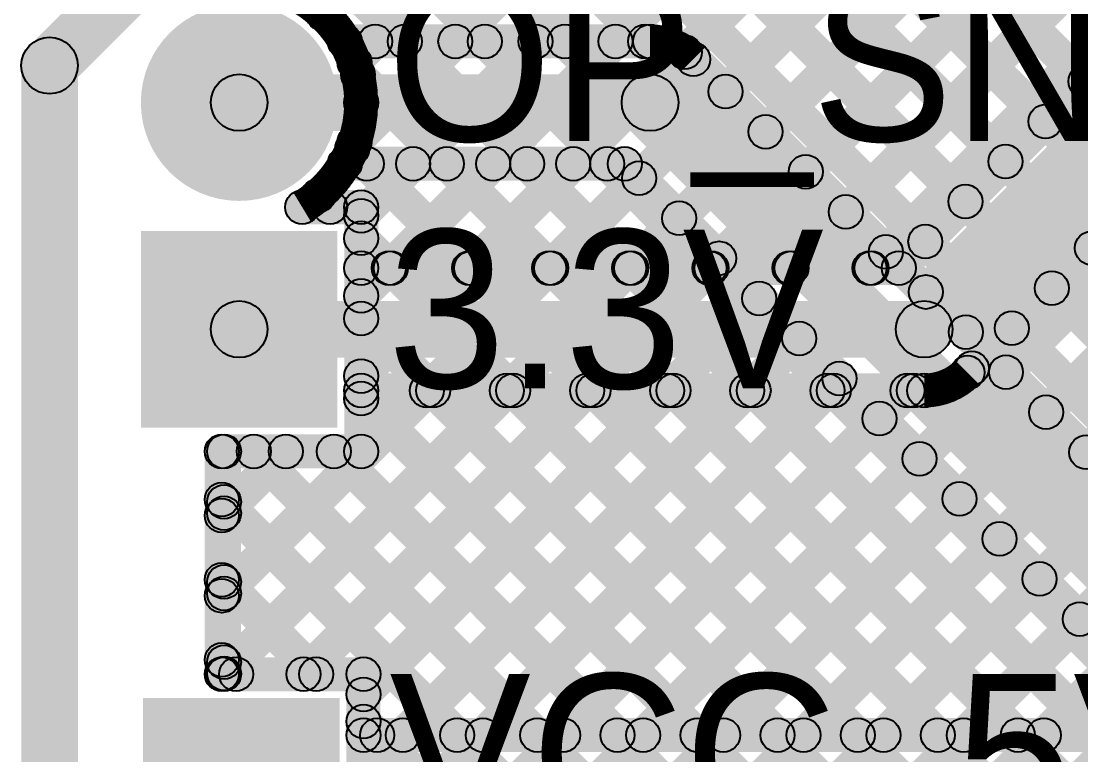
# Model space of a CAD drawing. Header units: millimetres. Extents: x 0 to 212, y 0 to 213.
# Drawn here: x -0.1025 to 0.3651, y 2.2953 to 2.6189 of the extents above; entities that cross this region are included whole.
import ezdxf

# ---------------------------------------------------------------- set-up
doc = ezdxf.new("R2010")
doc.units = ezdxf.units.MM
doc.header["$MEASUREMENT"] = 0
for name, color, linetype in [('BottomLayer', 5, 'Continuous'), ('BottomSolder', 6, 'Continuous'), ('PadHoleLayer', 156, 'Continuous'), ('TopLayer', 1, 'Continuous'), ('TopOverlay', 2, 'Continuous'), ('TopSolder', 216, 'Continuous')]:
    doc.layers.add(name, color=color, linetype=linetype)

# ---------------------------------------------------------------- blocks, each defined once
blk = doc.blocks.new('HDR_M_1X3_B_6')
at = {"layer": 'BottomLayer'}
blk.add_hatch(color=5, dxfattribs=at).paths.add_polyline_path([(-0.13937, 0.03937), (-0.06063, 0.03937), (-0.06063, -0.03937), (-0.13937, -0.03937)])
h = blk.add_hatch(color=5, dxfattribs=at)
edge = h.paths.add_edge_path()
edge.add_arc((0, 0), 0.03937, 0, 360)
h = blk.add_hatch(color=5, dxfattribs=at)
edge = h.paths.add_edge_path()
edge.add_arc((0.1, 0), 0.03937, 0, 360)
at = {"layer": 'BottomSolder'}
blk.add_hatch(color=6, dxfattribs=at).paths.add_polyline_path([(-0.14337, 0.04337), (-0.05663, 0.04337), (-0.05663, -0.04337), (-0.14337, -0.04337)])
h = blk.add_hatch(color=6, dxfattribs=at)
edge = h.paths.add_edge_path()
edge.add_arc((0, 0), 0.04337, 0, 360)
h = blk.add_hatch(color=6, dxfattribs=at)
edge = h.paths.add_edge_path()
edge.add_arc((0.1, 0), 0.04337, 0, 360)
at = {"layer": 'PadHoleLayer'}
h = blk.add_hatch(color=156, dxfattribs=at)
edge = h.paths.add_edge_path()
edge.add_arc((-0.1, 0), 0.02008, 0, 360)
h = blk.add_hatch(color=156, dxfattribs=at)
edge = h.paths.add_edge_path()
edge.add_arc((0, 0), 0.02008, 0, 360)
h = blk.add_hatch(color=156, dxfattribs=at)
edge = h.paths.add_edge_path()
edge.add_arc((0.1, 0), 0.02008, 0, 360)
at = {"layer": 'TopLayer'}
blk.add_hatch(color=1, dxfattribs=at).paths.add_polyline_path([(-0.13937, 0.03937), (-0.06063, 0.03937), (-0.06063, -0.03937), (-0.13937, -0.03937)])
h = blk.add_hatch(color=1, dxfattribs=at)
edge = h.paths.add_edge_path()
edge.add_arc((0, 0), 0.03937, 0, 360)
h = blk.add_hatch(color=1, dxfattribs=at)
edge = h.paths.add_edge_path()
edge.add_arc((0.1, 0), 0.03937, 0, 360)
at = {"layer": 'TopSolder'}
blk.add_hatch(color=216, dxfattribs=at).paths.add_polyline_path([(-0.14337, 0.04337), (-0.05663, 0.04337), (-0.05663, -0.04337), (-0.14337, -0.04337)])
h = blk.add_hatch(color=216, dxfattribs=at)
edge = h.paths.add_edge_path()
edge.add_arc((0, 0), 0.04337, 0, 360)
h = blk.add_hatch(color=216, dxfattribs=at)
edge = h.paths.add_edge_path()
edge.add_arc((0.1, 0), 0.04337, 0, 360)
blk = doc.blocks.new('HDR_M_1X3_B_7')
at = {"layer": 'BottomLayer'}
blk.add_hatch(color=5, dxfattribs=at).paths.add_polyline_path([(-0.13937, 0.03937), (-0.06063, 0.03937), (-0.06063, -0.03937), (-0.13937, -0.03937)])
h = blk.add_hatch(color=5, dxfattribs=at)
edge = h.paths.add_edge_path()
edge.add_arc((0, 0), 0.03937, 0, 360)
h = blk.add_hatch(color=5, dxfattribs=at)
edge = h.paths.add_edge_path()
edge.add_arc((0.1, 0), 0.03937, 0, 360)
at = {"layer": 'BottomSolder'}
blk.add_hatch(color=6, dxfattribs=at).paths.add_polyline_path([(-0.14337, 0.04337), (-0.05663, 0.04337), (-0.05663, -0.04337), (-0.14337, -0.04337)])
h = blk.add_hatch(color=6, dxfattribs=at)
edge = h.paths.add_edge_path()
edge.add_arc((0, 0), 0.04337, 0, 360)
h = blk.add_hatch(color=6, dxfattribs=at)
edge = h.paths.add_edge_path()
edge.add_arc((0.1, 0), 0.04337, 0, 360)
at = {"layer": 'PadHoleLayer'}
h = blk.add_hatch(color=156, dxfattribs=at)
edge = h.paths.add_edge_path()
edge.add_arc((-0.1, 0), 0.02008, 0, 360)
h = blk.add_hatch(color=156, dxfattribs=at)
edge = h.paths.add_edge_path()
edge.add_arc((0, 0), 0.02008, 0, 360)
h = blk.add_hatch(color=156, dxfattribs=at)
edge = h.paths.add_edge_path()
edge.add_arc((0.1, 0), 0.02008, 0, 360)
at = {"layer": 'TopLayer'}
blk.add_hatch(color=1, dxfattribs=at).paths.add_polyline_path([(-0.13937, 0.03937), (-0.06063, 0.03937), (-0.06063, -0.03937), (-0.13937, -0.03937)])
h = blk.add_hatch(color=1, dxfattribs=at)
edge = h.paths.add_edge_path()
edge.add_arc((0, 0), 0.03937, 0, 360)
h = blk.add_hatch(color=1, dxfattribs=at)
edge = h.paths.add_edge_path()
edge.add_arc((0.1, 0), 0.03937, 0, 360)
at = {"layer": 'TopSolder'}
blk.add_hatch(color=216, dxfattribs=at).paths.add_polyline_path([(-0.14337, 0.04337), (-0.05663, 0.04337), (-0.05663, -0.04337), (-0.14337, -0.04337)])
h = blk.add_hatch(color=216, dxfattribs=at)
edge = h.paths.add_edge_path()
edge.add_arc((0, 0), 0.04337, 0, 360)
h = blk.add_hatch(color=216, dxfattribs=at)
edge = h.paths.add_edge_path()
edge.add_arc((0.1, 0), 0.04337, 0, 360)

msp = doc.modelspace()

# ---------------------------------------------------------------- hatches: boundary and pattern name
at = {"layer": 'BottomLayer'}
for points in [[(0.31871, 2.2987), (0.3081, 2.3093), (1.2051, 3.2063), (1.21571, 3.1957)], [(0.35407, 2.2987), (0.34346, 2.3093), (1.24046, 3.2063), (1.25107, 3.1957)], [(0.04982, 2.59549), (0.03921, 2.6061), (0.60899, 3.17588), (0.6196, 3.16527)], [(0.06509, 2.5047), (0.05449, 2.5153), (0.71387, 3.17469), (0.72447, 3.16408)], [(0.0359, 2.61692), (0.02529, 2.62753), (0.55438, 3.15661), (0.56498, 3.14601)], [(0.04994, 2.56025), (0.03933, 2.57086), (0.62829, 3.15982), (0.6389, 3.14921)], [(0.10045, 2.5047), (0.08984, 2.5153), (0.73475, 3.16022), (0.74536, 3.14961)], [(0.1358, 2.5047), (0.1252, 2.5153), (0.76845, 3.15855), (0.77905, 3.14795)], [(0.17116, 2.5047), (0.16055, 2.5153), (0.80186, 3.15661), (0.81247, 3.14601)], [(0.20651, 2.5047), (0.19591, 2.5153), (0.83722, 3.15661), (0.84782, 3.14601)], [(0.24187, 2.5047), (0.23126, 2.5153), (0.87257, 3.15661), (0.88318, 3.14601)], [(0.27722, 2.5047), (0.26662, 2.5153), (0.90793, 3.15661), (0.91853, 3.14601)], [(0.05284, 2.5278), (0.04223, 2.53841), (0.65754, 3.15372), (0.66815, 3.14311)], [(0.29012, 2.5047), (0.27951, 2.5153), (0.8316, 3.0674), (0.84221, 3.05679)], [(0.30484, 2.47416), (0.28716, 2.49184), (0.84716, 3.05184), (0.86484, 3.03416)], [(0.17729, 2.2987), (0.16668, 2.3093), (0.87868, 3.0213), (0.88929, 3.0107)], [(0.21265, 2.2987), (0.20204, 2.3093), (0.91404, 3.0213), (0.92465, 3.0107)], [(0.248, 2.2987), (0.23739, 2.3093), (0.94939, 3.0213), (0.96, 3.0107)], [(0.28336, 2.2987), (0.27275, 2.3093), (0.98475, 3.0213), (0.99536, 3.0107)], [(0.3204, 2.4586), (0.30979, 2.46921), (0.86188, 3.0213), (0.87249, 3.0107)], [(-0.0183, 2.96728), (-0.0077, 2.97788), (0.3725, 2.59769), (0.36189, 2.58708)], [(-0.0183, 2.93192), (-0.0077, 2.94253), (0.35482, 2.58001), (0.34422, 2.5694)], [(-0.0183, 2.89657), (-0.0077, 2.90717), (0.33715, 2.56233), (0.32654, 2.55172)], [(-0.0183, 2.86121), (-0.0077, 2.87182), (0.31947, 2.54465), (0.30886, 2.53405)], [(-0.0183, 2.82586), (-0.0077, 2.83646), (0.30179, 2.52697), (0.29118, 2.51637)], [(-0.0183, 2.7905), (-0.0077, 2.80111), (0.27811, 2.5153), (0.2675, 2.5047)], [(0.04285, 2.69399), (0.05346, 2.7046), (0.24275, 2.5153), (0.23214, 2.5047)], [(-0.08116, 2.59049), (-0.09884, 2.60817), (-0.01517, 2.69184), (0.00251, 2.67416)], [(0.04218, 2.65931), (0.05279, 2.66991), (0.2074, 2.5153), (0.19679, 2.5047)], [(0.02861, 2.63752), (0.03922, 2.64812), (0.17204, 2.5153), (0.16143, 2.5047)], [(0.04082, 2.58995), (0.05143, 2.60056), (0.13669, 2.5153), (0.12608, 2.5047)], [(-0.0775, 2.16167), (-0.1025, 2.16167), (-0.1025, 2.59933), (-0.0775, 2.59933)], [(0.03819, 2.55723), (0.0488, 2.56783), (0.10133, 2.5153), (0.09072, 2.5047)], [(0.02149, 2.52937), (0.02149, 2.54437), (0.04754, 2.54437), (0.04754, 2.52937)], [(0.02334, 2.53672), (0.03395, 2.54733), (0.03911, 2.54217), (0.0285, 2.53157)], [(0.05504, 2.51), (0.04004, 2.51), (0.04004, 2.53687), (0.05504, 2.53687)], [(0.04223, 2.51783), (0.05284, 2.52844), (0.06598, 2.5153), (0.05537, 2.5047)], [(0.36472, 2.51354), (0.37533, 2.52415), (0.57265, 2.32683), (0.56204, 2.31622)], [(0.04754, 2.5025), (0.04754, 2.5175), (0.28482, 2.5175), (0.28482, 2.5025)], [(0.34705, 2.49586), (0.35765, 2.50647), (0.55482, 2.3093), (0.54421, 2.2987)], [(-0.00633, 2.4705), (-0.00633, 2.4955), (0.296, 2.4955), (0.296, 2.4705)], [(0.32937, 2.47818), (0.33997, 2.48879), (0.51946, 2.3093), (0.50886, 2.2987)], [(0.31169, 2.46051), (0.3223, 2.47111), (0.48411, 2.3093), (0.4735, 2.2987)], [(-0.0077, 2.32584), (-0.0183, 2.33645), (0.10655, 2.4613), (0.11716, 2.4507)], [(-0.0077, 2.3612), (-0.0183, 2.3718), (0.0712, 2.4613), (0.0818, 2.4507)], [(0.02738, 2.32557), (0.01678, 2.33617), (0.14191, 2.4613), (0.15251, 2.4507)], [(0.05384, 2.31667), (0.04323, 2.32728), (0.17726, 2.4613), (0.18787, 2.4507)], [(0.04754, 2.4485), (0.04754, 2.4635), (0.296, 2.4635), (0.296, 2.4485)], [(0.07122, 2.2987), (0.06062, 2.3093), (0.21262, 2.4613), (0.22322, 2.4507)], [(0.07401, 2.4507), (0.08462, 2.4613), (0.23662, 2.3093), (0.22601, 2.2987)], [(0.07401, 2.4507), (0.08462, 2.4613), (0.23662, 2.3093), (0.22601, 2.2987)], [(0.10658, 2.2987), (0.09597, 2.3093), (0.24797, 2.4613), (0.25858, 2.4507)], [(0.10937, 2.4507), (0.11998, 2.4613), (0.27198, 2.3093), (0.26137, 2.2987)], [(0.14193, 2.2987), (0.13133, 2.3093), (0.28333, 2.4613), (0.29393, 2.4507)], [(0.14472, 2.4507), (0.15533, 2.4613), (0.30733, 2.3093), (0.29672, 2.2987)], [(0.18008, 2.4507), (0.19069, 2.4613), (0.34269, 2.3093), (0.33208, 2.2987)], [(0.21543, 2.4507), (0.22604, 2.4613), (0.37804, 2.3093), (0.36743, 2.2987)], [(0.25079, 2.4507), (0.2614, 2.4613), (0.4134, 2.3093), (0.40279, 2.2987)], [(0.28614, 2.4507), (0.29675, 2.4613), (0.44875, 2.3093), (0.43814, 2.2987)], [(0.05504, 2.42913), (0.04004, 2.42913), (0.04004, 2.456), (0.05504, 2.456)], [(0.04223, 2.44712), (0.05284, 2.45772), (0.20126, 2.3093), (0.19066, 2.2987)], [(-0.013, 2.42163), (-0.013, 2.43663), (0.04754, 2.43663), (0.04754, 2.42163)], [(-0.0077, 2.39655), (-0.0183, 2.40716), (0.00897, 2.43443), (0.01958, 2.42383)], [(-0.00519, 2.42383), (0.00542, 2.43443), (0.13055, 2.3093), (0.11994, 2.2987)], [(0.03017, 2.42383), (0.04078, 2.43443), (0.16591, 2.3093), (0.1553, 2.2987)], [(-0.0055, 2.33087), (-0.0205, 2.33087), (-0.0205, 2.42913), (-0.0055, 2.42913)], [(-0.0183, 2.40159), (-0.0077, 2.4122), (0.0952, 2.3093), (0.08459, 2.2987)], [(-0.0183, 2.36623), (-0.0077, 2.37684), (0.03297, 2.33617), (0.02236, 2.32557)], [(-0.0183, 2.33088), (-0.0077, 2.34149), (-0.00238, 2.33617), (-0.01299, 2.32557)], [(-0.013, 2.32337), (-0.013, 2.33837), (0.04854, 2.33837), (0.04854, 2.32337)], [(0.05604, 2.304), (0.04104, 2.304), (0.04104, 2.33087), (0.05604, 2.33087)], [(0.04323, 2.3047), (0.05384, 2.3153), (0.05984, 2.3093), (0.04923, 2.2987)], [(0.04854, 2.2965), (0.04854, 2.3115), (0.54982, 2.3115), (0.54982, 2.2965)]]:
    msp.add_hatch(color=5, dxfattribs=at).paths.add_polyline_path(points)
h = msp.add_hatch(color=5, dxfattribs=at)
edge = h.paths.add_edge_path()
edge.add_arc((0.03059, 2.62222), 0.0075, 0, 360)
h = msp.add_hatch(color=5, dxfattribs=at)
edge = h.paths.add_edge_path()
edge.add_arc((-0.09, 2.59933), 0.0125, 0, 360)
h = msp.add_hatch(color=5, dxfattribs=at)
edge = h.paths.add_edge_path()
edge.add_arc((-0.09, 2.59933), 0.0125, 0, 360)
h = msp.add_hatch(color=5, dxfattribs=at)
edge = h.paths.add_edge_path()
edge.add_arc((0.04452, 2.60079), 0.0075, 0, 360)
h = msp.add_hatch(color=5, dxfattribs=at)
edge = h.paths.add_edge_path()
edge.add_arc((0.04613, 2.59526), 0.0075, 0, 360)
h = msp.add_hatch(color=5, dxfattribs=at)
edge = h.paths.add_edge_path()
edge.add_arc((0.3672, 2.59238), 0.0075, 0, 360)
h = msp.add_hatch(color=5, dxfattribs=at)
edge = h.paths.add_edge_path()
edge.add_arc((0.04754, 2.583), 0.0075, 0, 360)
h = msp.add_hatch(color=5, dxfattribs=at)
edge = h.paths.add_edge_path()
edge.add_arc((0.04754, 2.583), 0.0075, 0, 360)
h = msp.add_hatch(color=5, dxfattribs=at)
edge = h.paths.add_edge_path()
edge.add_arc((0.34952, 2.5747), 0.0075, 0, 360)
h = msp.add_hatch(color=5, dxfattribs=at)
edge = h.paths.add_edge_path()
edge.add_arc((0.04464, 2.56556), 0.0075, 0, 360)
h = msp.add_hatch(color=5, dxfattribs=at)
edge = h.paths.add_edge_path()
edge.add_arc((0.0435, 2.56253), 0.0075, 0, 360)
h = msp.add_hatch(color=5, dxfattribs=at)
edge = h.paths.add_edge_path()
edge.add_arc((0.33184, 2.55703), 0.0075, 0, 360)
h = msp.add_hatch(color=5, dxfattribs=at)
edge = h.paths.add_edge_path()
edge.add_arc((0.02864, 2.54203), 0.0075, 0, 360)
h = msp.add_hatch(color=5, dxfattribs=at)
edge = h.paths.add_edge_path()
edge.add_arc((0.02149, 2.53687), 0.0075, 0, 360)
h = msp.add_hatch(color=5, dxfattribs=at)
edge = h.paths.add_edge_path()
edge.add_arc((0.02149, 2.53687), 0.0075, 0, 360)
h = msp.add_hatch(color=5, dxfattribs=at)
edge = h.paths.add_edge_path()
edge.add_arc((0.0338, 2.53687), 0.0075, 0, 360)
h = msp.add_hatch(color=5, dxfattribs=at)
edge = h.paths.add_edge_path()
edge.add_arc((0.04754, 2.53687), 0.0075, 0, 360)
h = msp.add_hatch(color=5, dxfattribs=at)
edge = h.paths.add_edge_path()
edge.add_arc((0.04754, 2.53687), 0.0075, 0, 360)
h = msp.add_hatch(color=5, dxfattribs=at)
edge = h.paths.add_edge_path()
edge.add_arc((0.31417, 2.53935), 0.0075, 0, 360)
h = msp.add_hatch(color=5, dxfattribs=at)
edge = h.paths.add_edge_path()
edge.add_arc((0.04754, 2.5331), 0.0075, 0, 360)
h = msp.add_hatch(color=5, dxfattribs=at)
edge = h.paths.add_edge_path()
edge.add_arc((0.04754, 2.52313), 0.0075, 0, 360)
h = msp.add_hatch(color=5, dxfattribs=at)
edge = h.paths.add_edge_path()
edge.add_arc((0.29649, 2.52167), 0.0075, 0, 360)
h = msp.add_hatch(color=5, dxfattribs=at)
edge = h.paths.add_edge_path()
edge.add_arc((0.37003, 2.51884), 0.0075, 0, 360)
h = msp.add_hatch(color=5, dxfattribs=at)
edge = h.paths.add_edge_path()
edge.add_arc((0.04754, 2.51), 0.0075, 0, 360)
h = msp.add_hatch(color=5, dxfattribs=at)
edge = h.paths.add_edge_path()
edge.add_arc((0.04754, 2.51), 0.0075, 0, 360)
h = msp.add_hatch(color=5, dxfattribs=at)
edge = h.paths.add_edge_path()
edge.add_arc((0.05979, 2.51), 0.0075, 0, 360)
h = msp.add_hatch(color=5, dxfattribs=at)
edge = h.paths.add_edge_path()
edge.add_arc((0.06067, 2.51), 0.0075, 0, 360)
h = msp.add_hatch(color=5, dxfattribs=at)
edge = h.paths.add_edge_path()
edge.add_arc((0.09514, 2.51), 0.0075, 0, 360)
h = msp.add_hatch(color=5, dxfattribs=at)
edge = h.paths.add_edge_path()
edge.add_arc((0.09603, 2.51), 0.0075, 0, 360)
h = msp.add_hatch(color=5, dxfattribs=at)
edge = h.paths.add_edge_path()
edge.add_arc((0.1305, 2.51), 0.0075, 0, 360)
h = msp.add_hatch(color=5, dxfattribs=at)
edge = h.paths.add_edge_path()
edge.add_arc((0.13138, 2.51), 0.0075, 0, 360)
h = msp.add_hatch(color=5, dxfattribs=at)
edge = h.paths.add_edge_path()
edge.add_arc((0.16585, 2.51), 0.0075, 0, 360)
h = msp.add_hatch(color=5, dxfattribs=at)
edge = h.paths.add_edge_path()
edge.add_arc((0.16674, 2.51), 0.0075, 0, 360)
h = msp.add_hatch(color=5, dxfattribs=at)
edge = h.paths.add_edge_path()
edge.add_arc((0.20121, 2.51), 0.0075, 0, 360)
h = msp.add_hatch(color=5, dxfattribs=at)
edge = h.paths.add_edge_path()
edge.add_arc((0.20209, 2.51), 0.0075, 0, 360)
h = msp.add_hatch(color=5, dxfattribs=at)
edge = h.paths.add_edge_path()
edge.add_arc((0.23657, 2.51), 0.0075, 0, 360)
h = msp.add_hatch(color=5, dxfattribs=at)
edge = h.paths.add_edge_path()
edge.add_arc((0.23745, 2.51), 0.0075, 0, 360)
h = msp.add_hatch(color=5, dxfattribs=at)
edge = h.paths.add_edge_path()
edge.add_arc((0.27192, 2.51), 0.0075, 0, 360)
h = msp.add_hatch(color=5, dxfattribs=at)
edge = h.paths.add_edge_path()
edge.add_arc((0.2728, 2.51), 0.0075, 0, 360)
h = msp.add_hatch(color=5, dxfattribs=at)
edge = h.paths.add_edge_path()
edge.add_arc((0.28482, 2.51), 0.0075, 0, 360)
h = msp.add_hatch(color=5, dxfattribs=at)
edge = h.paths.add_edge_path()
edge.add_arc((0.28482, 2.51), 0.0075, 0, 360)
h = msp.add_hatch(color=5, dxfattribs=at)
edge = h.paths.add_edge_path()
edge.add_arc((0.35235, 2.50117), 0.0075, 0, 360)
h = msp.add_hatch(color=5, dxfattribs=at)
edge = h.paths.add_edge_path()
edge.add_arc((-0.00633, 2.483), 0.0125, 0, 360)
h = msp.add_hatch(color=5, dxfattribs=at)
edge = h.paths.add_edge_path()
edge.add_arc((0.296, 2.483), 0.0125, 0, 360)
h = msp.add_hatch(color=5, dxfattribs=at)
edge = h.paths.add_edge_path()
edge.add_arc((0.296, 2.483), 0.0125, 0, 360)
h = msp.add_hatch(color=5, dxfattribs=at)
edge = h.paths.add_edge_path()
edge.add_arc((0.33467, 2.48349), 0.0075, 0, 360)
h = msp.add_hatch(color=5, dxfattribs=at)
edge = h.paths.add_edge_path()
edge.add_arc((0.31509, 2.46391), 0.0075, 0, 360)
h = msp.add_hatch(color=5, dxfattribs=at)
edge = h.paths.add_edge_path()
edge.add_arc((0.31509, 2.46391), 0.0075, 0, 360)
h = msp.add_hatch(color=5, dxfattribs=at)
edge = h.paths.add_edge_path()
edge.add_arc((0.31509, 2.46391), 0.0075, 0, 360)
h = msp.add_hatch(color=5, dxfattribs=at)
edge = h.paths.add_edge_path()
edge.add_arc((0.31699, 2.46581), 0.0075, 0, 360)
h = msp.add_hatch(color=5, dxfattribs=at)
edge = h.paths.add_edge_path()
edge.add_arc((0.04754, 2.456), 0.0075, 0, 360)
h = msp.add_hatch(color=5, dxfattribs=at)
edge = h.paths.add_edge_path()
edge.add_arc((0.04754, 2.456), 0.0075, 0, 360)
h = msp.add_hatch(color=5, dxfattribs=at)
edge = h.paths.add_edge_path()
edge.add_arc((0.04754, 2.45242), 0.0075, 0, 360)
h = msp.add_hatch(color=5, dxfattribs=at)
edge = h.paths.add_edge_path()
edge.add_arc((0.0765, 2.456), 0.0075, 0, 360)
h = msp.add_hatch(color=5, dxfattribs=at)
edge = h.paths.add_edge_path()
edge.add_arc((0.07932, 2.456), 0.0075, 0, 360)
h = msp.add_hatch(color=5, dxfattribs=at)
edge = h.paths.add_edge_path()
edge.add_arc((0.07931, 2.456), 0.0075, 0, 360)
h = msp.add_hatch(color=5, dxfattribs=at)
edge = h.paths.add_edge_path()
edge.add_arc((0.11185, 2.456), 0.0075, 0, 360)
h = msp.add_hatch(color=5, dxfattribs=at)
edge = h.paths.add_edge_path()
edge.add_arc((0.11467, 2.456), 0.0075, 0, 360)
h = msp.add_hatch(color=5, dxfattribs=at)
edge = h.paths.add_edge_path()
edge.add_arc((0.14721, 2.456), 0.0075, 0, 360)
h = msp.add_hatch(color=5, dxfattribs=at)
edge = h.paths.add_edge_path()
edge.add_arc((0.15003, 2.456), 0.0075, 0, 360)
h = msp.add_hatch(color=5, dxfattribs=at)
edge = h.paths.add_edge_path()
edge.add_arc((0.18257, 2.456), 0.0075, 0, 360)
h = msp.add_hatch(color=5, dxfattribs=at)
edge = h.paths.add_edge_path()
edge.add_arc((0.18538, 2.456), 0.0075, 0, 360)
h = msp.add_hatch(color=5, dxfattribs=at)
edge = h.paths.add_edge_path()
edge.add_arc((0.21792, 2.456), 0.0075, 0, 360)
h = msp.add_hatch(color=5, dxfattribs=at)
edge = h.paths.add_edge_path()
edge.add_arc((0.22074, 2.456), 0.0075, 0, 360)
h = msp.add_hatch(color=5, dxfattribs=at)
edge = h.paths.add_edge_path()
edge.add_arc((0.25328, 2.456), 0.0075, 0, 360)
h = msp.add_hatch(color=5, dxfattribs=at)
edge = h.paths.add_edge_path()
edge.add_arc((0.25609, 2.456), 0.0075, 0, 360)
h = msp.add_hatch(color=5, dxfattribs=at)
edge = h.paths.add_edge_path()
edge.add_arc((0.28863, 2.456), 0.0075, 0, 360)
h = msp.add_hatch(color=5, dxfattribs=at)
edge = h.paths.add_edge_path()
edge.add_arc((0.29145, 2.456), 0.0075, 0, 360)
h = msp.add_hatch(color=5, dxfattribs=at)
edge = h.paths.add_edge_path()
edge.add_arc((0.296, 2.456), 0.0075, 0, 360)
h = msp.add_hatch(color=5, dxfattribs=at)
edge = h.paths.add_edge_path()
edge.add_arc((0.296, 2.456), 0.0075, 0, 360)
h = msp.add_hatch(color=5, dxfattribs=at)
edge = h.paths.add_edge_path()
edge.add_arc((0.296, 2.456), 0.0075, 0, 360)
h = msp.add_hatch(color=5, dxfattribs=at)
edge = h.paths.add_edge_path()
edge.add_arc((-0.013, 2.42913), 0.0075, 0, 360)
h = msp.add_hatch(color=5, dxfattribs=at)
edge = h.paths.add_edge_path()
edge.add_arc((-0.013, 2.42913), 0.0075, 0, 360)
h = msp.add_hatch(color=5, dxfattribs=at)
edge = h.paths.add_edge_path()
edge.add_arc((0.00012, 2.42913), 0.0075, 0, 360)
h = msp.add_hatch(color=5, dxfattribs=at)
edge = h.paths.add_edge_path()
edge.add_arc((0.01427, 2.42913), 0.0075, 0, 360)
h = msp.add_hatch(color=5, dxfattribs=at)
edge = h.paths.add_edge_path()
edge.add_arc((0.03547, 2.42913), 0.0075, 0, 360)
h = msp.add_hatch(color=5, dxfattribs=at)
edge = h.paths.add_edge_path()
edge.add_arc((0.04754, 2.42913), 0.0075, 0, 360)
h = msp.add_hatch(color=5, dxfattribs=at)
edge = h.paths.add_edge_path()
edge.add_arc((0.04754, 2.42913), 0.0075, 0, 360)
h = msp.add_hatch(color=5, dxfattribs=at)
edge = h.paths.add_edge_path()
edge.add_arc((-0.013, 2.40689), 0.0075, 0, 360)
h = msp.add_hatch(color=5, dxfattribs=at)
edge = h.paths.add_edge_path()
edge.add_arc((-0.013, 2.40186), 0.0075, 0, 360)
h = msp.add_hatch(color=5, dxfattribs=at)
edge = h.paths.add_edge_path()
edge.add_arc((-0.013, 2.37154), 0.0075, 0, 360)
h = msp.add_hatch(color=5, dxfattribs=at)
edge = h.paths.add_edge_path()
edge.add_arc((-0.013, 2.3665), 0.0075, 0, 360)
h = msp.add_hatch(color=5, dxfattribs=at)
edge = h.paths.add_edge_path()
edge.add_arc((-0.013, 2.33618), 0.0075, 0, 360)
h = msp.add_hatch(color=5, dxfattribs=at)
edge = h.paths.add_edge_path()
edge.add_arc((-0.013, 2.33115), 0.0075, 0, 360)
h = msp.add_hatch(color=5, dxfattribs=at)
edge = h.paths.add_edge_path()
edge.add_arc((-0.013, 2.33087), 0.0075, 0, 360)
h = msp.add_hatch(color=5, dxfattribs=at)
edge = h.paths.add_edge_path()
edge.add_arc((-0.013, 2.33087), 0.0075, 0, 360)
h = msp.add_hatch(color=5, dxfattribs=at)
edge = h.paths.add_edge_path()
edge.add_arc((-0.00769, 2.33087), 0.0075, 0, 360)
h = msp.add_hatch(color=5, dxfattribs=at)
edge = h.paths.add_edge_path()
edge.add_arc((0.02208, 2.33087), 0.0075, 0, 360)
h = msp.add_hatch(color=5, dxfattribs=at)
edge = h.paths.add_edge_path()
edge.add_arc((0.02767, 2.33087), 0.0075, 0, 360)
h = msp.add_hatch(color=5, dxfattribs=at)
edge = h.paths.add_edge_path()
edge.add_arc((0.04854, 2.33087), 0.0075, 0, 360)
h = msp.add_hatch(color=5, dxfattribs=at)
edge = h.paths.add_edge_path()
edge.add_arc((0.04854, 2.33087), 0.0075, 0, 360)
h = msp.add_hatch(color=5, dxfattribs=at)
edge = h.paths.add_edge_path()
edge.add_arc((0.04854, 2.32197), 0.0075, 0, 360)
h = msp.add_hatch(color=5, dxfattribs=at)
edge = h.paths.add_edge_path()
edge.add_arc((0.04854, 2.31), 0.0075, 0, 360)
h = msp.add_hatch(color=5, dxfattribs=at)
edge = h.paths.add_edge_path()
edge.add_arc((0.04854, 2.304), 0.0075, 0, 360)
h = msp.add_hatch(color=5, dxfattribs=at)
edge = h.paths.add_edge_path()
edge.add_arc((0.04854, 2.304), 0.0075, 0, 360)
h = msp.add_hatch(color=5, dxfattribs=at)
edge = h.paths.add_edge_path()
edge.add_arc((0.05454, 2.304), 0.0075, 0, 360)
h = msp.add_hatch(color=5, dxfattribs=at)
edge = h.paths.add_edge_path()
edge.add_arc((0.06592, 2.304), 0.0075, 0, 360)
h = msp.add_hatch(color=5, dxfattribs=at)
edge = h.paths.add_edge_path()
edge.add_arc((0.08989, 2.304), 0.0075, 0, 360)
h = msp.add_hatch(color=5, dxfattribs=at)
edge = h.paths.add_edge_path()
edge.add_arc((0.10128, 2.304), 0.0075, 0, 360)
h = msp.add_hatch(color=5, dxfattribs=at)
edge = h.paths.add_edge_path()
edge.add_arc((0.12525, 2.304), 0.0075, 0, 360)
h = msp.add_hatch(color=5, dxfattribs=at)
edge = h.paths.add_edge_path()
edge.add_arc((0.13663, 2.304), 0.0075, 0, 360)
h = msp.add_hatch(color=5, dxfattribs=at)
edge = h.paths.add_edge_path()
edge.add_arc((0.1606, 2.304), 0.0075, 0, 360)
h = msp.add_hatch(color=5, dxfattribs=at)
edge = h.paths.add_edge_path()
edge.add_arc((0.17199, 2.304), 0.0075, 0, 360)
h = msp.add_hatch(color=5, dxfattribs=at)
edge = h.paths.add_edge_path()
edge.add_arc((0.19596, 2.304), 0.0075, 0, 360)
h = msp.add_hatch(color=5, dxfattribs=at)
edge = h.paths.add_edge_path()
edge.add_arc((0.20734, 2.304), 0.0075, 0, 360)
h = msp.add_hatch(color=5, dxfattribs=at)
edge = h.paths.add_edge_path()
edge.add_arc((0.23132, 2.304), 0.0075, 0, 360)
h = msp.add_hatch(color=5, dxfattribs=at)
edge = h.paths.add_edge_path()
edge.add_arc((0.23131, 2.304), 0.0075, 0, 360)
h = msp.add_hatch(color=5, dxfattribs=at)
edge = h.paths.add_edge_path()
edge.add_arc((0.2427, 2.304), 0.0075, 0, 360)
h = msp.add_hatch(color=5, dxfattribs=at)
edge = h.paths.add_edge_path()
edge.add_arc((0.26667, 2.304), 0.0075, 0, 360)
h = msp.add_hatch(color=5, dxfattribs=at)
edge = h.paths.add_edge_path()
edge.add_arc((0.27805, 2.304), 0.0075, 0, 360)
h = msp.add_hatch(color=5, dxfattribs=at)
edge = h.paths.add_edge_path()
edge.add_arc((0.30203, 2.304), 0.0075, 0, 360)
h = msp.add_hatch(color=5, dxfattribs=at)
edge = h.paths.add_edge_path()
edge.add_arc((0.31341, 2.304), 0.0075, 0, 360)
h = msp.add_hatch(color=5, dxfattribs=at)
edge = h.paths.add_edge_path()
edge.add_arc((0.33738, 2.304), 0.0075, 0, 360)
h = msp.add_hatch(color=5, dxfattribs=at)
edge = h.paths.add_edge_path()
edge.add_arc((0.34876, 2.304), 0.0075, 0, 360)
at = {"layer": 'TopLayer'}
for points in [[(0.0359, 2.61692), (0.02529, 2.62753), (0.52712, 3.12936), (0.53773, 3.11876)], [(0.05903, 2.6047), (0.04842, 2.6153), (0.52712, 3.09401), (0.53773, 3.0834)], [(0.09438, 2.6047), (0.08377, 2.6153), (0.52943, 3.06096), (0.54004, 3.05035)], [(0.12974, 2.6047), (0.11913, 2.6153), (0.54582, 3.04199), (0.55643, 3.03139)], [(0.16509, 2.6047), (0.15449, 2.6153), (0.5635, 3.02432), (0.57411, 3.01371)], [(0.19566, 2.59991), (0.18505, 2.61051), (0.58118, 3.00664), (0.59178, 2.99603)], [(0.21364, 2.58254), (0.20304, 2.59315), (0.59885, 2.98896), (0.60946, 2.97836)], [(-0.0193, 2.96828), (-0.0087, 2.97888), (0.60986, 2.36033), (0.59925, 2.34972)], [(0.23132, 2.56486), (0.22072, 2.57547), (0.61653, 2.97128), (0.62714, 2.96068)], [(0.249, 2.54718), (0.23839, 2.55779), (0.63421, 2.95361), (0.64482, 2.943)], [(-0.0193, 2.93292), (-0.0087, 2.94353), (0.65551, 2.27932), (0.6449, 2.26871)], [(0.26668, 2.52951), (0.25607, 2.54011), (0.65189, 2.93593), (0.66249, 2.92532)], [(0.28436, 2.51183), (0.27375, 2.52243), (0.66957, 2.91825), (0.68017, 2.90764)], [(-0.0193, 2.89757), (-0.0087, 2.90817), (1.20864, 1.69083), (1.19804, 1.68022)], [(0.30203, 2.49415), (0.29143, 2.50476), (0.68724, 2.90057), (0.69785, 2.88997)], [(0.31971, 2.47647), (0.3091, 2.48708), (0.70492, 2.8829), (0.71553, 2.87229)], [(-0.0193, 2.86221), (-0.0087, 2.87282), (1.22797, 1.63615), (1.21737, 1.62554)], [(0.33739, 2.4588), (0.32678, 2.4694), (0.7226, 2.86522), (0.7332, 2.85461)], [(0.35507, 2.44112), (0.34446, 2.45172), (0.74028, 2.84754), (0.75088, 2.83693)], [(-0.0193, 2.82686), (-0.0087, 2.83746), (1.21425, 1.61451), (1.20365, 1.6039)], [(0.37274, 2.42344), (0.36214, 2.43405), (0.75795, 2.82986), (0.76856, 2.81926)], [(-0.0193, 2.7915), (-0.0087, 2.80211), (0.17811, 2.6153), (0.1675, 2.6047)], [(0.04285, 2.69399), (0.05346, 2.7046), (0.14275, 2.6153), (0.13214, 2.6047)], [(0.04218, 2.65931), (0.05279, 2.66991), (0.1074, 2.6153), (0.09679, 2.6047)], [(0.02861, 2.63752), (0.03922, 2.64812), (0.07204, 2.6153), (0.06143, 2.6047)], [(0.04028, 2.6025), (0.04028, 2.6175), (0.175, 2.6175), (0.175, 2.6025)], [(0.18879, 2.59679), (0.1994, 2.6074), (0.5724, 2.2344), (0.56179, 2.22379)], [(-0.00633, 2.5705), (-0.00633, 2.5955), (0.175, 2.5955), (0.175, 2.5705)], [(0.16616, 2.57416), (0.18384, 2.59184), (0.55684, 2.21884), (0.53916, 2.20116)], [(0.04028, 2.5485), (0.04028, 2.5635), (0.16382, 2.5635), (0.16382, 2.5485)], [(0.05284, 2.49245), (0.04223, 2.50305), (0.10049, 2.5613), (0.11109, 2.5507)], [(0.05284, 2.5278), (0.04223, 2.53841), (0.06513, 2.5613), (0.07574, 2.5507)], [(0.05284, 2.45709), (0.04223, 2.4677), (0.13584, 2.5613), (0.14645, 2.5507)], [(0.04472, 2.5507), (0.05533, 2.5613), (0.5263, 2.09033), (0.5157, 2.07972)], [(0.08008, 2.5507), (0.09069, 2.5613), (0.5263, 2.12569), (0.5157, 2.11508)], [(0.11543, 2.5507), (0.12604, 2.5613), (0.5263, 2.16104), (0.5157, 2.15043)], [(0.15079, 2.5507), (0.1614, 2.5613), (0.5263, 2.1964), (0.5157, 2.18579)], [(0.15851, 2.5507), (0.16912, 2.5613), (0.5263, 2.20412), (0.5157, 2.19351)], [(-0.0087, 2.3602), (-0.0193, 2.3708), (0.16485, 2.55496), (0.17546, 2.54436)], [(0.02149, 2.52937), (0.02149, 2.54437), (0.04754, 2.54437), (0.04754, 2.52937)], [(0.02334, 2.53672), (0.03395, 2.54733), (0.03911, 2.54217), (0.0285, 2.53157)], [(-0.00797, 2.32557), (-0.01858, 2.33617), (0.18253, 2.53728), (0.19314, 2.52668)], [(0.05504, 2.42913), (0.04004, 2.42913), (0.04004, 2.53687), (0.05504, 2.53687)], [(0.04223, 2.51783), (0.05284, 2.52844), (0.5263, 2.05498), (0.5157, 2.04437)], [(0.02738, 2.32557), (0.01678, 2.33617), (0.20021, 2.51961), (0.21082, 2.509)], [(0.05384, 2.31667), (0.04323, 2.32728), (0.21789, 2.50193), (0.22849, 2.49132)], [(0.04223, 2.48247), (0.05284, 2.49308), (0.5263, 2.01962), (0.5157, 2.00901)], [(0.04223, 2.48248), (0.05284, 2.49308), (0.5263, 2.01962), (0.5157, 2.00901)], [(0.05384, 2.28131), (0.04323, 2.29192), (0.23557, 2.48425), (0.24617, 2.47364)], [(0.05384, 2.24596), (0.04323, 2.25657), (0.25324, 2.46657), (0.26385, 2.45597)], [(0.04223, 2.44712), (0.05284, 2.45772), (0.5263, 1.98426), (0.5157, 1.97366)], [(0.0448, 2.20157), (0.0342, 2.21217), (0.27092, 2.4489), (0.28153, 2.43829)], [(-0.014, 2.42163), (-0.014, 2.43663), (0.04754, 2.43663), (0.04754, 2.42163)], [(-0.0087, 2.39555), (-0.0193, 2.40616), (0.00897, 2.43443), (0.01958, 2.42383)], [(-0.00519, 2.42383), (0.00542, 2.43443), (0.23055, 2.2093), (0.21994, 2.1987)], [(0.03017, 2.42383), (0.04078, 2.43443), (0.26591, 2.2093), (0.2553, 2.1987)], [(-0.0065, 2.33087), (-0.0215, 2.33087), (-0.0215, 2.42913), (-0.0065, 2.42913)], [(0.07729, 2.1987), (0.06668, 2.2093), (0.2886, 2.43122), (0.2992, 2.42061)], [(-0.0193, 2.40259), (-0.0087, 2.4132), (0.1952, 2.2093), (0.18459, 2.1987)], [(0.11265, 2.1987), (0.10204, 2.2093), (0.30628, 2.41354), (0.31688, 2.40293)], [(0.148, 2.1987), (0.13739, 2.2093), (0.32395, 2.39586), (0.33456, 2.38526)], [(-0.0193, 2.36723), (-0.0087, 2.37784), (0.03297, 2.33617), (0.02236, 2.32557)], [(0.18336, 2.1987), (0.17275, 2.2093), (0.34163, 2.37819), (0.35224, 2.36758)], [(0.21871, 2.1987), (0.2081, 2.2093), (0.35931, 2.36051), (0.36992, 2.3499)], [(0.25407, 2.1987), (0.24346, 2.2093), (0.37699, 2.34283), (0.38759, 2.33222)], [(-0.0193, 2.33188), (-0.0087, 2.34249), (-0.00238, 2.33617), (-0.01299, 2.32557)], [(-0.014, 2.32337), (-0.014, 2.33837), (0.04854, 2.33837), (0.04854, 2.32337)], [(0.05604, 2.22313), (0.04104, 2.22313), (0.04104, 2.33087), (0.05604, 2.33087)], [(0.28464, 2.19392), (0.27404, 2.20452), (0.39466, 2.32515), (0.40527, 2.31455)], [(0.04323, 2.3047), (0.05384, 2.3153), (0.15984, 2.2093), (0.14923, 2.1987)]]:
    msp.add_hatch(color=1, dxfattribs=at).paths.add_polyline_path(points)
h = msp.add_hatch(color=1, dxfattribs=at)
edge = h.paths.add_edge_path()
edge.add_arc((0.03059, 2.62222), 0.0075, 0, 360)
h = msp.add_hatch(color=1, dxfattribs=at)
edge = h.paths.add_edge_path()
edge.add_arc((0.04028, 2.61), 0.0075, 0, 360)
h = msp.add_hatch(color=1, dxfattribs=at)
edge = h.paths.add_edge_path()
edge.add_arc((0.04028, 2.61), 0.0075, 0, 360)
h = msp.add_hatch(color=1, dxfattribs=at)
edge = h.paths.add_edge_path()
edge.add_arc((0.05372, 2.61), 0.0075, 0, 360)
h = msp.add_hatch(color=1, dxfattribs=at)
edge = h.paths.add_edge_path()
edge.add_arc((0.06674, 2.61), 0.0075, 0, 360)
h = msp.add_hatch(color=1, dxfattribs=at)
edge = h.paths.add_edge_path()
edge.add_arc((0.08908, 2.61), 0.0075, 0, 360)
h = msp.add_hatch(color=1, dxfattribs=at)
edge = h.paths.add_edge_path()
edge.add_arc((0.10209, 2.61), 0.0075, 0, 360)
h = msp.add_hatch(color=1, dxfattribs=at)
edge = h.paths.add_edge_path()
edge.add_arc((0.12443, 2.61), 0.0075, 0, 360)
h = msp.add_hatch(color=1, dxfattribs=at)
edge = h.paths.add_edge_path()
edge.add_arc((0.13745, 2.61), 0.0075, 0, 360)
h = msp.add_hatch(color=1, dxfattribs=at)
edge = h.paths.add_edge_path()
edge.add_arc((0.15979, 2.61), 0.0075, 0, 360)
h = msp.add_hatch(color=1, dxfattribs=at)
edge = h.paths.add_edge_path()
edge.add_arc((0.1728, 2.61), 0.0075, 0, 360)
h = msp.add_hatch(color=1, dxfattribs=at)
edge = h.paths.add_edge_path()
edge.add_arc((0.175, 2.61), 0.0075, 0, 360)
h = msp.add_hatch(color=1, dxfattribs=at)
edge = h.paths.add_edge_path()
edge.add_arc((0.175, 2.61), 0.0075, 0, 360)
h = msp.add_hatch(color=1, dxfattribs=at)
edge = h.paths.add_edge_path()
edge.add_arc((0.175, 2.61), 0.0075, 0, 360)
h = msp.add_hatch(color=1, dxfattribs=at)
edge = h.paths.add_edge_path()
edge.add_arc((0.19035, 2.60521), 0.0075, 0, 360)
h = msp.add_hatch(color=1, dxfattribs=at)
edge = h.paths.add_edge_path()
edge.add_arc((0.19409, 2.60209), 0.0075, 0, 360)
h = msp.add_hatch(color=1, dxfattribs=at)
edge = h.paths.add_edge_path()
edge.add_arc((0.19409, 2.60209), 0.0075, 0, 360)
h = msp.add_hatch(color=1, dxfattribs=at)
edge = h.paths.add_edge_path()
edge.add_arc((0.19409, 2.60209), 0.0075, 0, 360)
h = msp.add_hatch(color=1, dxfattribs=at)
edge = h.paths.add_edge_path()
edge.add_arc((-0.00633, 2.583), 0.0125, 0, 360)
h = msp.add_hatch(color=1, dxfattribs=at)
edge = h.paths.add_edge_path()
edge.add_arc((0.175, 2.583), 0.0125, 0, 360)
h = msp.add_hatch(color=1, dxfattribs=at)
edge = h.paths.add_edge_path()
edge.add_arc((0.175, 2.583), 0.0125, 0, 360)
h = msp.add_hatch(color=1, dxfattribs=at)
edge = h.paths.add_edge_path()
edge.add_arc((0.20834, 2.58784), 0.0075, 0, 360)
h = msp.add_hatch(color=1, dxfattribs=at)
edge = h.paths.add_edge_path()
edge.add_arc((0.22602, 2.57016), 0.0075, 0, 360)
h = msp.add_hatch(color=1, dxfattribs=at)
edge = h.paths.add_edge_path()
edge.add_arc((0.04028, 2.556), 0.0075, 0, 360)
h = msp.add_hatch(color=1, dxfattribs=at)
edge = h.paths.add_edge_path()
edge.add_arc((0.04028, 2.556), 0.0075, 0, 360)
h = msp.add_hatch(color=1, dxfattribs=at)
edge = h.paths.add_edge_path()
edge.add_arc((0.05003, 2.556), 0.0075, 0, 360)
h = msp.add_hatch(color=1, dxfattribs=at)
edge = h.paths.add_edge_path()
edge.add_arc((0.07043, 2.556), 0.0075, 0, 360)
h = msp.add_hatch(color=1, dxfattribs=at)
edge = h.paths.add_edge_path()
edge.add_arc((0.08538, 2.556), 0.0075, 0, 360)
h = msp.add_hatch(color=1, dxfattribs=at)
edge = h.paths.add_edge_path()
edge.add_arc((0.10579, 2.556), 0.0075, 0, 360)
h = msp.add_hatch(color=1, dxfattribs=at)
edge = h.paths.add_edge_path()
edge.add_arc((0.12074, 2.556), 0.0075, 0, 360)
h = msp.add_hatch(color=1, dxfattribs=at)
edge = h.paths.add_edge_path()
edge.add_arc((0.14114, 2.556), 0.0075, 0, 360)
h = msp.add_hatch(color=1, dxfattribs=at)
edge = h.paths.add_edge_path()
edge.add_arc((0.15609, 2.556), 0.0075, 0, 360)
h = msp.add_hatch(color=1, dxfattribs=at)
edge = h.paths.add_edge_path()
edge.add_arc((0.16382, 2.556), 0.0075, 0, 360)
h = msp.add_hatch(color=1, dxfattribs=at)
edge = h.paths.add_edge_path()
edge.add_arc((0.16382, 2.556), 0.0075, 0, 360)
h = msp.add_hatch(color=1, dxfattribs=at)
edge = h.paths.add_edge_path()
edge.add_arc((0.2437, 2.55249), 0.0075, 0, 360)
h = msp.add_hatch(color=1, dxfattribs=at)
edge = h.paths.add_edge_path()
edge.add_arc((0.17016, 2.54966), 0.0075, 0, 360)
h = msp.add_hatch(color=1, dxfattribs=at)
edge = h.paths.add_edge_path()
edge.add_arc((0.02864, 2.54203), 0.0075, 0, 360)
h = msp.add_hatch(color=1, dxfattribs=at)
edge = h.paths.add_edge_path()
edge.add_arc((0.02149, 2.53687), 0.0075, 0, 360)
h = msp.add_hatch(color=1, dxfattribs=at)
edge = h.paths.add_edge_path()
edge.add_arc((0.02149, 2.53687), 0.0075, 0, 360)
h = msp.add_hatch(color=1, dxfattribs=at)
edge = h.paths.add_edge_path()
edge.add_arc((0.0338, 2.53687), 0.0075, 0, 360)
h = msp.add_hatch(color=1, dxfattribs=at)
edge = h.paths.add_edge_path()
edge.add_arc((0.04754, 2.53687), 0.0075, 0, 360)
h = msp.add_hatch(color=1, dxfattribs=at)
edge = h.paths.add_edge_path()
edge.add_arc((0.04754, 2.53687), 0.0075, 0, 360)
h = msp.add_hatch(color=1, dxfattribs=at)
edge = h.paths.add_edge_path()
edge.add_arc((0.04754, 2.5331), 0.0075, 0, 360)
h = msp.add_hatch(color=1, dxfattribs=at)
edge = h.paths.add_edge_path()
edge.add_arc((0.18784, 2.53198), 0.0075, 0, 360)
h = msp.add_hatch(color=1, dxfattribs=at)
edge = h.paths.add_edge_path()
edge.add_arc((0.26137, 2.53481), 0.0075, 0, 360)
h = msp.add_hatch(color=1, dxfattribs=at)
edge = h.paths.add_edge_path()
edge.add_arc((0.04754, 2.52313), 0.0075, 0, 360)
h = msp.add_hatch(color=1, dxfattribs=at)
edge = h.paths.add_edge_path()
edge.add_arc((0.20551, 2.5143), 0.0075, 0, 360)
h = msp.add_hatch(color=1, dxfattribs=at)
edge = h.paths.add_edge_path()
edge.add_arc((0.27905, 2.51713), 0.0075, 0, 360)
h = msp.add_hatch(color=1, dxfattribs=at)
edge = h.paths.add_edge_path()
edge.add_arc((0.29673, 2.49945), 0.0075, 0, 360)
h = msp.add_hatch(color=1, dxfattribs=at)
edge = h.paths.add_edge_path()
edge.add_arc((0.04754, 2.49775), 0.0075, 0, 360)
h = msp.add_hatch(color=1, dxfattribs=at)
edge = h.paths.add_edge_path()
edge.add_arc((0.22319, 2.49663), 0.0075, 0, 360)
h = msp.add_hatch(color=1, dxfattribs=at)
edge = h.paths.add_edge_path()
edge.add_arc((0.04754, 2.48778), 0.0075, 0, 360)
h = msp.add_hatch(color=1, dxfattribs=at)
edge = h.paths.add_edge_path()
edge.add_arc((0.04754, 2.48778), 0.0075, 0, 360)
h = msp.add_hatch(color=1, dxfattribs=at)
edge = h.paths.add_edge_path()
edge.add_arc((0.31441, 2.48178), 0.0075, 0, 360)
h = msp.add_hatch(color=1, dxfattribs=at)
edge = h.paths.add_edge_path()
edge.add_arc((0.24087, 2.47895), 0.0075, 0, 360)
h = msp.add_hatch(color=1, dxfattribs=at)
edge = h.paths.add_edge_path()
edge.add_arc((0.04754, 2.46239), 0.0075, 0, 360)
h = msp.add_hatch(color=1, dxfattribs=at)
edge = h.paths.add_edge_path()
edge.add_arc((0.33209, 2.4641), 0.0075, 0, 360)
h = msp.add_hatch(color=1, dxfattribs=at)
edge = h.paths.add_edge_path()
edge.add_arc((0.25855, 2.46127), 0.0075, 0, 360)
h = msp.add_hatch(color=1, dxfattribs=at)
edge = h.paths.add_edge_path()
edge.add_arc((0.04754, 2.45242), 0.0075, 0, 360)
h = msp.add_hatch(color=1, dxfattribs=at)
edge = h.paths.add_edge_path()
edge.add_arc((0.27622, 2.44359), 0.0075, 0, 360)
h = msp.add_hatch(color=1, dxfattribs=at)
edge = h.paths.add_edge_path()
edge.add_arc((0.34976, 2.44642), 0.0075, 0, 360)
h = msp.add_hatch(color=1, dxfattribs=at)
edge = h.paths.add_edge_path()
edge.add_arc((-0.014, 2.42913), 0.0075, 0, 360)
h = msp.add_hatch(color=1, dxfattribs=at)
edge = h.paths.add_edge_path()
edge.add_arc((-0.014, 2.42913), 0.0075, 0, 360)
h = msp.add_hatch(color=1, dxfattribs=at)
edge = h.paths.add_edge_path()
edge.add_arc((0.00012, 2.42913), 0.0075, 0, 360)
h = msp.add_hatch(color=1, dxfattribs=at)
edge = h.paths.add_edge_path()
edge.add_arc((0.01427, 2.42913), 0.0075, 0, 360)
h = msp.add_hatch(color=1, dxfattribs=at)
edge = h.paths.add_edge_path()
edge.add_arc((0.03547, 2.42913), 0.0075, 0, 360)
h = msp.add_hatch(color=1, dxfattribs=at)
edge = h.paths.add_edge_path()
edge.add_arc((0.04754, 2.42913), 0.0075, 0, 360)
h = msp.add_hatch(color=1, dxfattribs=at)
edge = h.paths.add_edge_path()
edge.add_arc((0.04754, 2.42913), 0.0075, 0, 360)
h = msp.add_hatch(color=1, dxfattribs=at)
edge = h.paths.add_edge_path()
edge.add_arc((0.36744, 2.42874), 0.0075, 0, 360)
h = msp.add_hatch(color=1, dxfattribs=at)
edge = h.paths.add_edge_path()
edge.add_arc((0.2939, 2.42591), 0.0075, 0, 360)
h = msp.add_hatch(color=1, dxfattribs=at)
edge = h.paths.add_edge_path()
edge.add_arc((-0.014, 2.40789), 0.0075, 0, 360)
h = msp.add_hatch(color=1, dxfattribs=at)
edge = h.paths.add_edge_path()
edge.add_arc((0.31158, 2.40824), 0.0075, 0, 360)
h = msp.add_hatch(color=1, dxfattribs=at)
edge = h.paths.add_edge_path()
edge.add_arc((-0.014, 2.40086), 0.0075, 0, 360)
h = msp.add_hatch(color=1, dxfattribs=at)
edge = h.paths.add_edge_path()
edge.add_arc((0.32926, 2.39056), 0.0075, 0, 360)
h = msp.add_hatch(color=1, dxfattribs=at)
edge = h.paths.add_edge_path()
edge.add_arc((0.34693, 2.37288), 0.0075, 0, 360)
h = msp.add_hatch(color=1, dxfattribs=at)
edge = h.paths.add_edge_path()
edge.add_arc((-0.014, 2.37254), 0.0075, 0, 360)
h = msp.add_hatch(color=1, dxfattribs=at)
edge = h.paths.add_edge_path()
edge.add_arc((-0.014, 2.3655), 0.0075, 0, 360)
h = msp.add_hatch(color=1, dxfattribs=at)
edge = h.paths.add_edge_path()
edge.add_arc((0.36461, 2.3552), 0.0075, 0, 360)
h = msp.add_hatch(color=1, dxfattribs=at)
edge = h.paths.add_edge_path()
edge.add_arc((-0.014, 2.33718), 0.0075, 0, 360)
h = msp.add_hatch(color=1, dxfattribs=at)
edge = h.paths.add_edge_path()
edge.add_arc((-0.014, 2.33087), 0.0075, 0, 360)
h = msp.add_hatch(color=1, dxfattribs=at)
edge = h.paths.add_edge_path()
edge.add_arc((-0.014, 2.33087), 0.0075, 0, 360)
h = msp.add_hatch(color=1, dxfattribs=at)
edge = h.paths.add_edge_path()
edge.add_arc((-0.01328, 2.33087), 0.0075, 0, 360)
h = msp.add_hatch(color=1, dxfattribs=at)
edge = h.paths.add_edge_path()
edge.add_arc((-0.00769, 2.33087), 0.0075, 0, 360)
h = msp.add_hatch(color=1, dxfattribs=at)
edge = h.paths.add_edge_path()
edge.add_arc((0.02208, 2.33087), 0.0075, 0, 360)
h = msp.add_hatch(color=1, dxfattribs=at)
edge = h.paths.add_edge_path()
edge.add_arc((0.02767, 2.33087), 0.0075, 0, 360)
h = msp.add_hatch(color=1, dxfattribs=at)
edge = h.paths.add_edge_path()
edge.add_arc((0.04854, 2.33087), 0.0075, 0, 360)
h = msp.add_hatch(color=1, dxfattribs=at)
edge = h.paths.add_edge_path()
edge.add_arc((0.04854, 2.33087), 0.0075, 0, 360)
h = msp.add_hatch(color=1, dxfattribs=at)
edge = h.paths.add_edge_path()
edge.add_arc((0.04854, 2.32197), 0.0075, 0, 360)
h = msp.add_hatch(color=1, dxfattribs=at)
edge = h.paths.add_edge_path()
edge.add_arc((0.04854, 2.31), 0.0075, 0, 360)

# ---------------------------------------------------------------- linework, layer by layer
at = {"layer": 'BottomLayer', "const_width": 0.015}
for points in [[(0.01744, 2.63134, -0.285841), (0.04754, 2.583)], [(0.04754, 2.583, -0.262838), (0.02149, 2.53687)], [(0.31509, 2.46391, -0.198912), (0.296, 2.456)], [(0.31509, 2.46391, -0.198912), (0.296, 2.456)]]:
    msp.add_lwpolyline(points, format="xyb", dxfattribs=at)
at = {"layer": 'BottomLayer'}
for centre, radius in [((0.03059, 2.62222), 0.0075), ((-0.09, 2.59933), 0.0125), ((-0.09, 2.59933), 0.0125), ((0.04452, 2.60079), 0.0075), ((0.04613, 2.59526), 0.0075), ((0.3672, 2.59238), 0.0075), ((0.04754, 2.583), 0.0075), ((0.04754, 2.583), 0.0075), ((0.34952, 2.5747), 0.0075), ((0.04464, 2.56556), 0.0075), ((0.0435, 2.56253), 0.0075), ((0.33184, 2.55703), 0.0075), ((0.02864, 2.54203), 0.0075), ((0.02149, 2.53687), 0.0075), ((0.02149, 2.53687), 0.0075), ((0.0338, 2.53687), 0.0075), ((0.04754, 2.53687), 0.0075), ((0.04754, 2.53687), 0.0075), ((0.31417, 2.53935), 0.0075), ((0.04754, 2.5331), 0.0075), ((0.04754, 2.52313), 0.0075), ((0.29649, 2.52167), 0.0075), ((0.37003, 2.51884), 0.0075), ((0.04754, 2.51), 0.0075), ((0.04754, 2.51), 0.0075), ((0.05979, 2.51), 0.0075), ((0.06067, 2.51), 0.0075), ((0.09514, 2.51), 0.0075), ((0.09603, 2.51), 0.0075), ((0.1305, 2.51), 0.0075), ((0.13138, 2.51), 0.0075), ((0.16585, 2.51), 0.0075), ((0.16674, 2.51), 0.0075), ((0.20121, 2.51), 0.0075), ((0.20209, 2.51), 0.0075), ((0.23657, 2.51), 0.0075), ((0.23745, 2.51), 0.0075), ((0.27192, 2.51), 0.0075), ((0.2728, 2.51), 0.0075), ((0.28482, 2.51), 0.0075), ((0.28482, 2.51), 0.0075), ((0.35235, 2.50117), 0.0075), ((-0.00633, 2.483), 0.0125), ((0.296, 2.483), 0.0125), ((0.296, 2.483), 0.0125), ((0.33467, 2.48349), 0.0075), ((0.31509, 2.46391), 0.0075), ((0.31509, 2.46391), 0.0075), ((0.31509, 2.46391), 0.0075), ((0.31699, 2.46581), 0.0075), ((0.04754, 2.456), 0.0075), ((0.04754, 2.456), 0.0075), ((0.04754, 2.45242), 0.0075), ((0.0765, 2.456), 0.0075), ((0.07931, 2.456), 0.0075), ((0.07932, 2.456), 0.0075), ((0.11185, 2.456), 0.0075), ((0.11467, 2.456), 0.0075), ((0.14721, 2.456), 0.0075), ((0.15003, 2.456), 0.0075), ((0.18257, 2.456), 0.0075), ((0.18538, 2.456), 0.0075), ((0.21792, 2.456), 0.0075), ((0.22074, 2.456), 0.0075), ((0.25328, 2.456), 0.0075), ((0.25609, 2.456), 0.0075), ((0.28863, 2.456), 0.0075), ((0.29145, 2.456), 0.0075), ((0.296, 2.456), 0.0075), ((0.296, 2.456), 0.0075), ((0.296, 2.456), 0.0075), ((-0.013, 2.42913), 0.0075), ((-0.013, 2.42913), 0.0075), ((0.00012, 2.42913), 0.0075), ((0.01427, 2.42913), 0.0075), ((0.03547, 2.42913), 0.0075), ((0.04754, 2.42913), 0.0075), ((0.04754, 2.42913), 0.0075), ((-0.013, 2.40689), 0.0075), ((-0.013, 2.40186), 0.0075), ((-0.013, 2.37154), 0.0075), ((-0.013, 2.3665), 0.0075), ((-0.013, 2.33618), 0.0075), ((-0.013, 2.33115), 0.0075), ((-0.013, 2.33087), 0.0075), ((-0.013, 2.33087), 0.0075), ((-0.00769, 2.33087), 0.0075), ((0.02208, 2.33087), 0.0075), ((0.02767, 2.33087), 0.0075), ((0.04854, 2.33087), 0.0075), ((0.04854, 2.33087), 0.0075), ((0.04854, 2.32197), 0.0075), ((0.04854, 2.31), 0.0075), ((0.04854, 2.304), 0.0075), ((0.04854, 2.304), 0.0075), ((0.05454, 2.304), 0.0075), ((0.06592, 2.304), 0.0075), ((0.08989, 2.304), 0.0075), ((0.10128, 2.304), 0.0075), ((0.12525, 2.304), 0.0075), ((0.13663, 2.304), 0.0075), ((0.1606, 2.304), 0.0075), ((0.17199, 2.304), 0.0075), ((0.19596, 2.304), 0.0075), ((0.20734, 2.304), 0.0075), ((0.23131, 2.304), 0.0075), ((0.23132, 2.304), 0.0075), ((0.2427, 2.304), 0.0075), ((0.26667, 2.304), 0.0075), ((0.27805, 2.304), 0.0075), ((0.30203, 2.304), 0.0075), ((0.31341, 2.304), 0.0075), ((0.33738, 2.304), 0.0075), ((0.34876, 2.304), 0.0075)]:
    msp.add_circle(centre, radius, dxfattribs=at)
at = {"layer": 'TopLayer', "const_width": 0.015}
for points in [[(0.01744, 2.63134, -0.148241), (0.04028, 2.61)], [(0.175, 2.61, -0.198912), (0.19409, 2.60209)], [(0.175, 2.61, -0.198912), (0.19409, 2.60209)], [(0.04028, 2.556, -0.126444), (0.02149, 2.53687)]]:
    msp.add_lwpolyline(points, format="xyb", dxfattribs=at)
at = {"layer": 'TopLayer'}
for centre, radius in [((0.03059, 2.62222), 0.0075), ((0.04028, 2.61), 0.0075), ((0.04028, 2.61), 0.0075), ((0.05372, 2.61), 0.0075), ((0.06674, 2.61), 0.0075), ((0.08908, 2.61), 0.0075), ((0.10209, 2.61), 0.0075), ((0.12443, 2.61), 0.0075), ((0.13745, 2.61), 0.0075), ((0.15979, 2.61), 0.0075), ((0.1728, 2.61), 0.0075), ((0.175, 2.61), 0.0075), ((0.175, 2.61), 0.0075), ((0.175, 2.61), 0.0075), ((0.19035, 2.60521), 0.0075), ((0.19409, 2.60209), 0.0075), ((0.19409, 2.60209), 0.0075), ((0.19409, 2.60209), 0.0075), ((-0.00633, 2.583), 0.0125), ((0.175, 2.583), 0.0125), ((0.175, 2.583), 0.0125), ((0.20834, 2.58784), 0.0075), ((0.22602, 2.57016), 0.0075), ((0.04028, 2.556), 0.0075), ((0.04028, 2.556), 0.0075), ((0.05003, 2.556), 0.0075), ((0.07043, 2.556), 0.0075), ((0.08538, 2.556), 0.0075), ((0.10579, 2.556), 0.0075), ((0.12074, 2.556), 0.0075), ((0.14114, 2.556), 0.0075), ((0.15609, 2.556), 0.0075), ((0.16382, 2.556), 0.0075), ((0.16382, 2.556), 0.0075), ((0.2437, 2.55249), 0.0075), ((0.17016, 2.54966), 0.0075), ((0.02864, 2.54203), 0.0075), ((0.02149, 2.53687), 0.0075), ((0.02149, 2.53687), 0.0075), ((0.0338, 2.53687), 0.0075), ((0.04754, 2.53687), 0.0075), ((0.04754, 2.53687), 0.0075), ((0.04754, 2.5331), 0.0075), ((0.18784, 2.53198), 0.0075), ((0.26137, 2.53481), 0.0075), ((0.04754, 2.52313), 0.0075), ((0.20551, 2.5143), 0.0075), ((0.27905, 2.51713), 0.0075), ((0.29673, 2.49945), 0.0075), ((0.04754, 2.49775), 0.0075), ((0.22319, 2.49663), 0.0075), ((0.04754, 2.48778), 0.0075), ((0.04754, 2.48778), 0.0075), ((0.31441, 2.48178), 0.0075), ((0.24087, 2.47895), 0.0075), ((0.04754, 2.46239), 0.0075), ((0.33209, 2.4641), 0.0075), ((0.25855, 2.46127), 0.0075), ((0.04754, 2.45242), 0.0075), ((0.27622, 2.44359), 0.0075), ((0.34976, 2.44642), 0.0075), ((-0.014, 2.42913), 0.0075), ((-0.014, 2.42913), 0.0075), ((0.00012, 2.42913), 0.0075), ((0.01427, 2.42913), 0.0075), ((0.03547, 2.42913), 0.0075), ((0.04754, 2.42913), 0.0075), ((0.04754, 2.42913), 0.0075), ((0.36744, 2.42874), 0.0075), ((0.2939, 2.42591), 0.0075), ((-0.014, 2.40789), 0.0075), ((0.31158, 2.40824), 0.0075), ((-0.014, 2.40086), 0.0075), ((0.32926, 2.39056), 0.0075), ((0.34693, 2.37288), 0.0075), ((-0.014, 2.37254), 0.0075), ((-0.014, 2.3655), 0.0075), ((0.36461, 2.3552), 0.0075), ((-0.014, 2.33718), 0.0075), ((-0.014, 2.33087), 0.0075), ((-0.014, 2.33087), 0.0075), ((-0.01328, 2.33087), 0.0075), ((-0.00769, 2.33087), 0.0075), ((0.02208, 2.33087), 0.0075), ((0.02767, 2.33087), 0.0075), ((0.04854, 2.33087), 0.0075), ((0.04854, 2.33087), 0.0075), ((0.04854, 2.32197), 0.0075), ((0.04854, 2.31), 0.0075)]:
    msp.add_circle(centre, radius, dxfattribs=at)

# ---------------------------------------------------------------- block references
for name, p, rotation in [('HDR_M_1X3_B_7', (-0.00633, 2.583), 90), ('HDR_M_1X3_B_6', (-0.00533, 2.177), 270)]:
    msp.add_blockref(name, p, dxfattribs=dict(rotation=rotation))

# ---------------------------------------------------------------- texts
at = {"layer": 'TopOverlay'}
for s, p in [('OP_SNS', (0.05896, 2.566)), ('3.3V', (0.05919, 2.457)), ('VCC_5V', (0.06, 2.261))]:
    msp.add_text(s, height=0.07, rotation=360, dxfattribs=at).set_placement(p)

doc.saveas('drawing.dxf')
